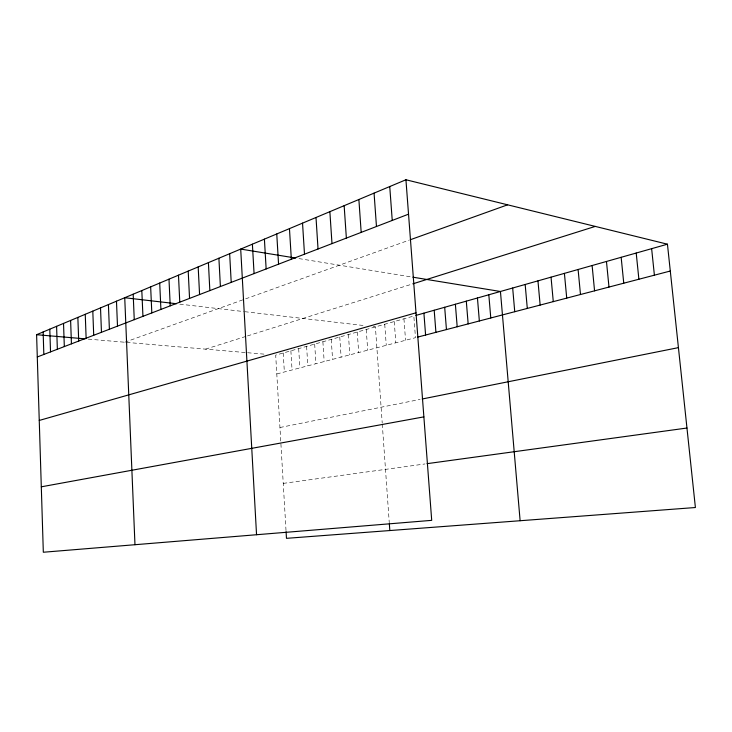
<?xml version="1.0" encoding="UTF-8"?>
<svg xmlns="http://www.w3.org/2000/svg" width="732" height="732" viewBox="0 0 732 732"><rect width="100%" height="100%" fill="white"/><g stroke="black" fill="none" stroke-linecap="round" stroke-linejoin="round"><path stroke-width="0.55" stroke-dasharray="3.66 2.75" d="M124.742 342.237L244.616 299.205M245.65 298.839L409.252 240.114M205.518 349.137L246.464 336.235M247.462 335.924L413.123 283.76M276.797 373.951L415.465 337.681L413.836 316.014L275.69 355.13L286.02 530.599M279.953 427.506L420.122 399.416M283.238 483.394L424.99 463.96M88.243 339.117L246.519 352.641M247.617 352.733L263.95 354.123M179.779 304.137L243.674 311.567M244.79 311.695L365.57 325.749M373.219 326.637L375.406 326.893L382.214 422.968M298.958 258.588L411.796 277.016M403.954 318.813L405.546 340.279M394.255 321.558L395.811 342.823M384.739 324.249L386.258 345.321M382.287 424.093L389.268 522.721M366.247 329.482L367.693 350.18M357.262 332.035L358.671 352.54M348.432 334.533L349.805 354.855M339.767 336.985L341.103 357.134M331.257 339.401L332.566 359.366M322.894 341.762L324.166 361.562M314.678 344.086L315.922 363.722M306.607 346.373L307.824 365.835M298.683 348.624L299.873 367.922M290.888 350.829L292.05 369.962M283.22 352.998L284.355 371.975"/><path stroke-width="1.1" d="M405.931 179.761L431.706 520.351L43.325 552.239L36.6 334.707L405.931 179.761L667.447 244.195L695.4 507.523L286.477 538.331L286.084 531.707M37.286 356.978L408.529 214.174M410.313 239.739L507.605 204.814M413.123 283.76L595.244 226.408M39.254 420.442L415.996 312.802M415.849 315.437L667.447 244.195M417.496 337.15L670.292 271.023M422.172 399.004L678.427 347.636M41.303 486.817L423.874 416.874M427.067 463.667L686.964 428.028M36.6 334.707L85.095 338.843M176.439 303.743L124.733 297.732L134.972 544.718M295.71 258.057L240.7 249.081L256.548 534.735M412.885 277.19L500.441 291.492L520.123 520.726M651.636 248.679L654.399 275.186M636.209 253.043L638.89 279.24M621.157 257.307L623.756 283.202M606.462 261.47L608.987 287.063M592.115 265.533L594.567 290.833M578.097 269.495L580.485 294.52M564.409 273.375L566.724 298.116M551.031 277.163L553.282 301.63M537.956 280.868L540.143 305.07M525.173 284.483L527.296 308.428M512.674 288.024L514.742 311.713M488.82 294.776L490.779 317.981M477.447 297.997L479.35 320.973M466.302 301.154L468.16 323.901M455.377 304.247L457.189 326.765M444.681 307.275L446.447 329.583M434.195 310.249L435.915 332.337M423.91 313.159L425.594 335.036M389.744 186.55L392.242 220.442M374.07 193.129L376.468 226.508M389.351 523.837L389.827 530.544M358.881 199.497L361.178 232.392M344.15 205.674L346.364 238.092M329.867 211.676L331.989 243.619M316.004 217.486L318.036 248.99M302.536 223.132L304.494 254.196M289.46 228.622L291.345 259.256M276.76 233.956L278.563 264.17M264.408 239.135L266.146 268.946M252.394 244.177L254.068 273.594M229.656 253.711L231.211 282.387M218.895 258.222L220.396 286.541M208.41 262.623L209.846 290.604M198.18 266.915L199.571 294.557M188.206 271.096L189.551 298.409M178.48 275.186L179.77 302.17M168.982 279.167L170.227 305.839M159.713 283.055L160.912 309.426M150.655 286.853L151.817 312.921M141.816 290.558L142.941 316.334M133.178 294.191L134.258 319.674M116.48 301.191L117.495 326.124M108.418 304.576L109.388 329.244M100.522 307.888L101.464 332.291M92.799 311.127L93.714 335.274M85.251 314.293L86.129 338.193M77.857 317.395L78.699 341.048M70.62 320.433L71.434 343.839M63.528 323.407L64.325 346.575M56.593 326.316L57.352 349.255M49.794 329.171L50.526 351.882M43.133 331.962L43.838 354.453"/></g></svg>
